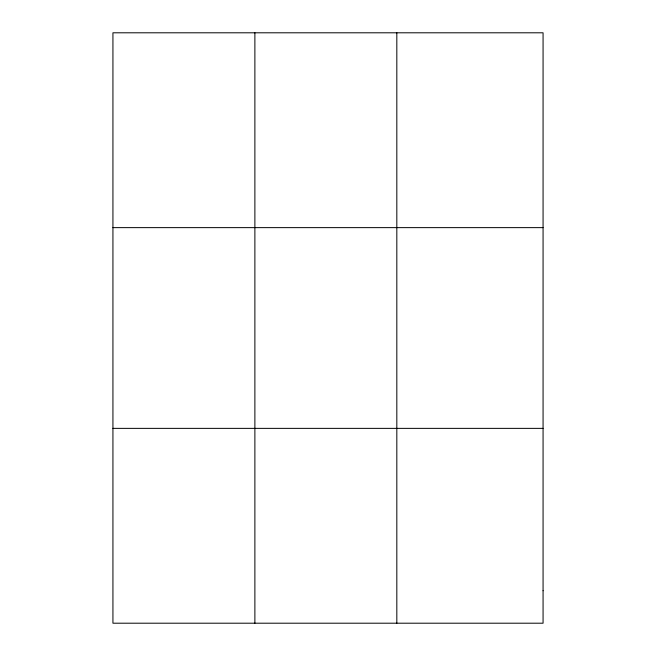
<?xml version="1.0" encoding="UTF-8"?>
<svg xmlns="http://www.w3.org/2000/svg" width="656" height="656" viewBox="0 0 656 656"><rect width="100%" height="100%" fill="white"/><g stroke="black" fill="none" stroke-linecap="round" stroke-linejoin="round"><path stroke-width="0.98" d="M254.881 623.2L254.881 32.8M396.823 623.2L396.823 32.8M112.93 227.632L543.07 227.632M112.93 428.368L543.07 428.368M543.07 590.728L543.07 623.2L112.93 623.2L112.93 32.8L543.07 32.8L543.07 590.728"/></g></svg>
